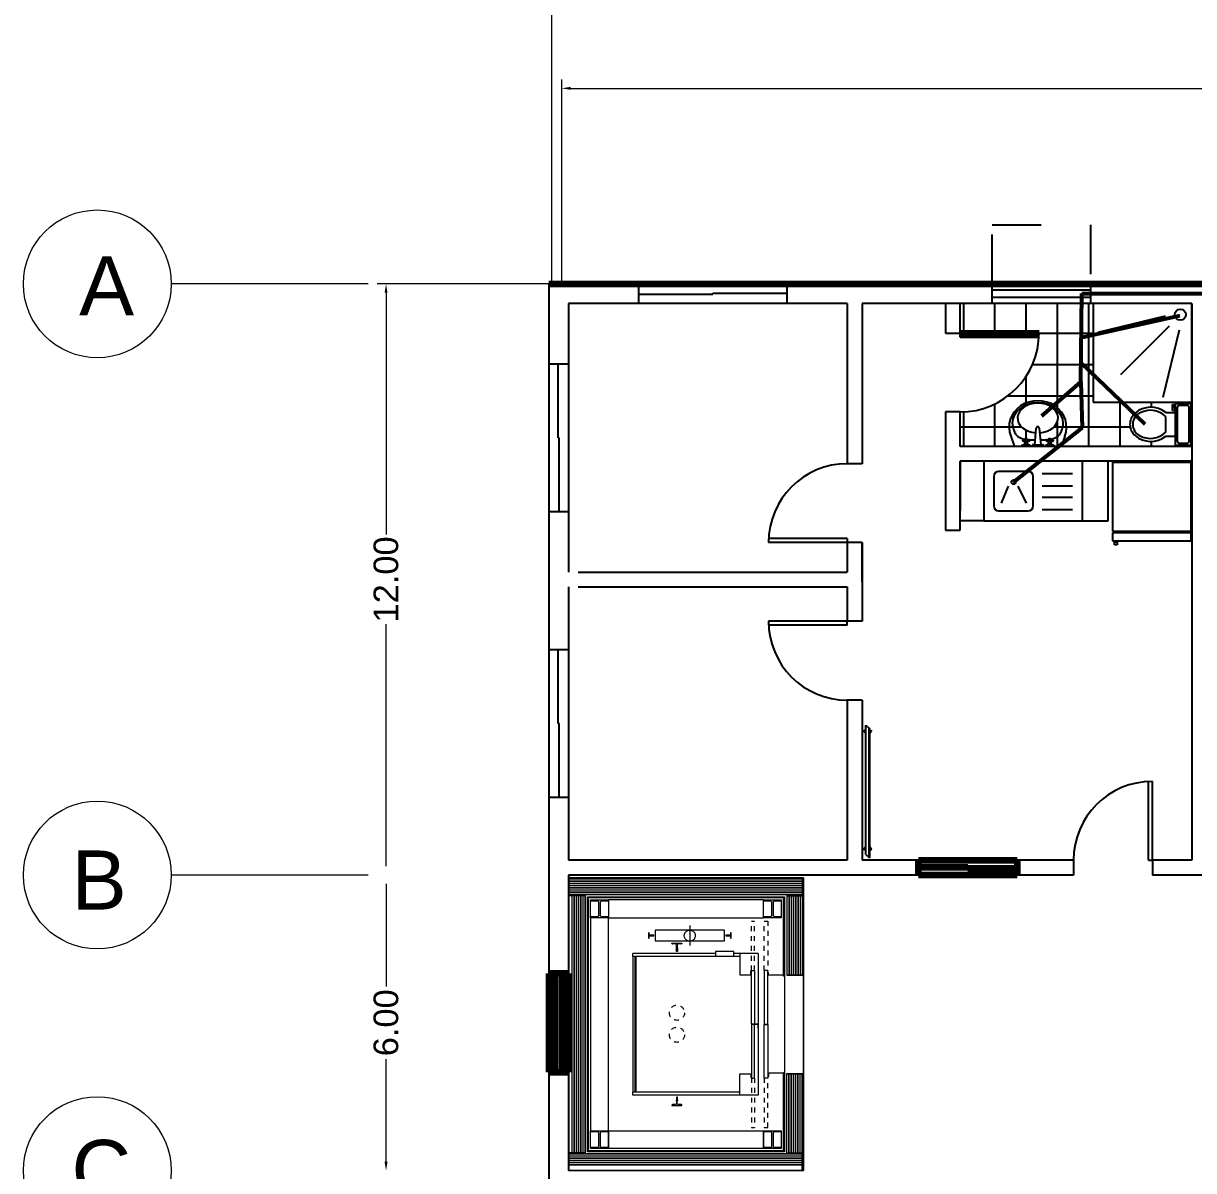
# Model space of a CAD drawing. Header units: millimetres. Extents: x 2391 to 3323, y 1596 to 2537.
# Drawn here: x 2835.41 to 2859.15, y 2106.37 to 2129.66 of the extents above; entities that cross this region are included whole.
import ezdxf

# ---------------------------------------------------------------- set-up
doc = ezdxf.new("R2010")
doc.units = ezdxf.units.MM
for name, pattern in [('CENTER5', [10, 5, -2, 1, -2]), ('HIDDEN', [0.375, 0.25, -0.125]), ('HIDDEN2', [4.7625, 3.175, -1.5875]), ('JIS_02_1.0', [2, 1, -1])]:
    doc.linetypes.add(name, pattern=pattern)
for name, color, linetype in [('ASCENSORE - ELEVATOR', 160, 'Continuous'), ('BATH', 171, 'Continuous'), ('dimensions', 203, 'Continuous'), ('doors', 31, 'Continuous'), ('doors and windows schedule', 11, 'Continuous'), ('exterior wall', 140, 'Continuous'), ('furnitures', 40, 'Continuous'), ('interior wall', 191, 'Continuous'), ('Lightning text', 211, 'Continuous'), ('Plumbing symbols', 30, 'Continuous'), ('windows', 241, 'Continuous')]:
    doc.layers.add(name, color=color, linetype=linetype)
doc.styles.get("Standard").update_dxf_attribs({"font": 'arial.ttf'})

msp = doc.modelspace()

# ---------------------------------------------------------------- hatches: boundary and pattern name
at = {"layer": 'ASCENSORE - ELEVATOR', "lineweight": 13, "true_color": 0x6d59d4}
for points in [[(2847.108, 2111.548), (2847.131, 2111.53), (2847.276, 2111.53), (2847.276, 2111.506), (2846.916, 2111.506), (2846.916, 2111.53), (2847.061, 2111.53), (2847.084, 2111.548), (2847.084, 2111.823), (2847.061, 2111.842), (2846.916, 2111.842), (2846.916, 2111.866), (2847.276, 2111.866), (2847.276, 2111.842), (2847.131, 2111.842), (2847.108, 2111.823)], [(2850.618, 2111.548), (2850.641, 2111.53), (2850.786, 2111.53), (2850.786, 2111.506), (2850.426, 2111.506), (2850.426, 2111.53), (2850.571, 2111.53), (2850.594, 2111.548), (2850.594, 2111.823), (2850.571, 2111.842), (2850.426, 2111.842), (2850.426, 2111.866), (2850.786, 2111.866), (2850.786, 2111.842), (2850.641, 2111.842), (2850.618, 2111.823)], [(2847.108, 2106.865), (2847.131, 2106.847), (2847.276, 2106.847), (2847.276, 2106.823), (2846.916, 2106.823), (2846.916, 2106.847), (2847.061, 2106.847), (2847.084, 2106.865), (2847.084, 2107.14), (2847.061, 2107.159), (2846.916, 2107.159), (2846.916, 2107.183), (2847.276, 2107.183), (2847.276, 2107.159), (2847.131, 2107.159), (2847.108, 2107.14)], [(2850.618, 2106.865), (2850.641, 2106.847), (2850.786, 2106.847), (2850.786, 2106.823), (2850.426, 2106.823), (2850.426, 2106.847), (2850.571, 2106.847), (2850.594, 2106.865), (2850.594, 2107.14), (2850.571, 2107.159), (2850.426, 2107.159), (2850.426, 2107.183), (2850.786, 2107.183), (2850.786, 2107.159), (2850.641, 2107.159), (2850.618, 2107.14)]]:
    msp.add_hatch(color=173, dxfattribs=at).paths.add_polyline_path(points)

# ---------------------------------------------------------------- linework, layer by layer
at = {"color": 0, "linetype": 'ByBlock'}
for p, q in [((2859.116, 2123.973), (2857.116, 2123.973)), ((2857.116, 2123.973), (2857.116, 2121.973)), ((2859.116, 2121.973), (2859.116, 2123.973)), ((2858.574, 2123.714), (2857.211, 2123.386)), ((2857.677, 2122.533), (2858.667, 2123.523)), ((2858.858, 2123.43), (2858.53, 2122.067)), ((2857.116, 2121.973), (2859.116, 2121.973)), ((2858.722, 2121.921), (2858.762, 2121.921)), ((2858.722, 2121.801), (2858.722, 2121.921)), ((2858.762, 2121.921), (2858.762, 2121.841)), ((2858.762, 2121.841), (2858.782, 2121.841)), ((2858.782, 2121.941), (2858.782, 2121.101)), ((2859.102, 2121.941), (2858.782, 2121.941)), ((2858.822, 2121.861), (2858.822, 2121.181)), ((2859.022, 2121.901), (2858.862, 2121.901)), ((2859.062, 2121.181), (2859.062, 2121.861)), ((2859.102, 2121.101), (2859.102, 2121.941)), ((2858.588, 2121.761), (2858.782, 2121.761)), ((2858.588, 2121.361), (2858.588, 2121.681)), ((2858.782, 2121.801), (2858.722, 2121.801)), ((2855.474, 2121.539), (2855.475, 2121.526)), ((2855.475, 2121.526), (2855.479, 2121.499)), ((2855.479, 2121.499), (2855.483, 2121.473)), ((2855.483, 2121.473), (2855.489, 2121.448)), ((2855.489, 2121.448), (2855.495, 2121.424)), ((2855.495, 2121.424), (2855.503, 2121.401)), ((2855.503, 2121.401), (2855.511, 2121.38)), ((2855.511, 2121.38), (2855.521, 2121.36)), ((2855.511, 2121.38), (2855.511, 2121.38)), ((2855.521, 2121.36), (2855.531, 2121.342)), ((2855.931, 2121.106), (2855.961, 2121.444)), ((2855.962, 2121.453), (2855.961, 2121.444)), ((2855.967, 2121.462), (2855.962, 2121.453)), ((2855.973, 2121.468), (2855.967, 2121.462)), ((2855.982, 2121.473), (2855.973, 2121.468)), ((2855.991, 2121.474), (2855.982, 2121.473)), ((2856, 2121.473), (2855.991, 2121.474)), ((2856.009, 2121.468), (2856, 2121.473)), ((2856.015, 2121.462), (2856.009, 2121.468)), ((2856.02, 2121.453), (2856.015, 2121.462)), ((2856.021, 2121.444), (2856.02, 2121.453)), ((2856.021, 2121.444), (2856.051, 2121.106)), ((2856.451, 2121.342), (2856.462, 2121.36)), ((2856.462, 2121.36), (2856.471, 2121.38)), ((2856.471, 2121.38), (2856.479, 2121.401)), ((2856.471, 2121.38), (2856.471, 2121.38)), ((2856.479, 2121.401), (2856.487, 2121.424)), ((2856.487, 2121.424), (2856.493, 2121.448)), ((2856.493, 2121.448), (2856.499, 2121.473)), ((2856.499, 2121.473), (2856.504, 2121.499)), ((2856.504, 2121.499), (2856.507, 2121.526)), ((2856.507, 2121.526), (2856.508, 2121.539)), ((2855.443, 2121.28), (2855.509, 2121.084)), ((2855.531, 2121.342), (2855.542, 2121.325)), ((2855.542, 2121.325), (2855.553, 2121.31)), ((2855.553, 2121.31), (2855.566, 2121.296)), ((2855.566, 2121.296), (2855.579, 2121.284)), ((2855.579, 2121.284), (2855.593, 2121.272)), ((2855.593, 2121.272), (2855.608, 2121.262)), ((2855.608, 2121.262), (2855.624, 2121.253)), ((2855.608, 2121.262), (2855.608, 2121.262)), ((2855.624, 2121.253), (2855.64, 2121.245)), ((2855.64, 2121.245), (2855.656, 2121.238)), ((2855.656, 2121.238), (2855.672, 2121.231)), ((2855.672, 2121.231), (2855.689, 2121.226)), ((2855.68, 2121.199), (2855.678, 2121.191)), ((2855.678, 2121.191), (2855.68, 2121.184)), ((2855.686, 2121.204), (2855.68, 2121.199)), ((2855.68, 2121.184), (2855.686, 2121.178)), ((2855.693, 2121.206), (2855.686, 2121.204)), ((2855.686, 2121.178), (2855.693, 2121.176)), ((2855.689, 2121.226), (2855.706, 2121.222)), ((2855.701, 2121.204), (2855.693, 2121.206)), ((2855.693, 2121.176), (2855.701, 2121.178)), ((2855.706, 2121.199), (2855.701, 2121.204)), ((2855.701, 2121.178), (2855.706, 2121.184)), ((2855.706, 2121.222), (2855.722, 2121.218)), ((2855.706, 2121.199), (2855.724, 2121.199)), ((2855.708, 2121.191), (2855.706, 2121.199)), ((2855.706, 2121.184), (2855.708, 2121.191)), ((2855.724, 2121.184), (2855.706, 2121.184)), ((2855.719, 2121.118), (2855.726, 2121.129)), ((2855.722, 2121.218), (2855.729, 2121.217)), ((2855.725, 2121.207), (2855.723, 2121.191)), ((2855.723, 2121.191), (2855.725, 2121.176)), ((2855.723, 2121.124), (2855.783, 2121.124)), ((2855.731, 2121.221), (2855.725, 2121.207)), ((2855.725, 2121.176), (2855.731, 2121.161)), ((2855.726, 2121.129), (2855.73, 2121.141)), ((2855.73, 2121.141), (2855.731, 2121.154)), ((2855.742, 2121.227), (2855.731, 2121.221)), ((2855.776, 2121.161), (2855.731, 2121.161)), ((2855.731, 2121.161), (2855.731, 2121.154)), ((2855.731, 2121.154), (2855.776, 2121.154)), ((2855.74, 2121.199), (2855.738, 2121.191)), ((2855.738, 2121.191), (2855.74, 2121.184)), ((2855.746, 2121.204), (2855.74, 2121.199)), ((2855.74, 2121.184), (2855.746, 2121.178)), ((2855.753, 2121.229), (2855.742, 2121.227)), ((2855.753, 2121.206), (2855.746, 2121.204)), ((2855.746, 2121.178), (2855.753, 2121.176)), ((2855.765, 2121.227), (2855.753, 2121.229)), ((2855.761, 2121.204), (2855.753, 2121.206)), ((2855.753, 2121.176), (2855.761, 2121.178)), ((2855.766, 2121.199), (2855.761, 2121.204)), ((2855.761, 2121.178), (2855.766, 2121.184)), ((2855.776, 2121.221), (2855.765, 2121.227)), ((2855.768, 2121.191), (2855.766, 2121.199)), ((2855.766, 2121.184), (2855.768, 2121.191)), ((2855.782, 2121.207), (2855.776, 2121.221)), ((2855.776, 2121.161), (2855.782, 2121.176)), ((2855.776, 2121.154), (2855.776, 2121.161)), ((2855.776, 2121.154), (2855.777, 2121.14)), ((2855.777, 2121.14), (2855.782, 2121.127)), ((2855.78, 2121.21), (2855.799, 2121.209)), ((2855.783, 2121.191), (2855.782, 2121.207)), ((2855.782, 2121.176), (2855.783, 2121.191)), ((2855.782, 2121.127), (2855.79, 2121.116)), ((2855.783, 2121.199), (2855.8, 2121.199)), ((2855.783, 2121.184), (2855.8, 2121.184)), ((2855.8, 2121.199), (2855.798, 2121.191)), ((2855.798, 2121.191), (2855.8, 2121.184)), ((2855.799, 2121.209), (2855.814, 2121.209)), ((2855.806, 2121.204), (2855.8, 2121.199)), ((2855.8, 2121.184), (2855.806, 2121.178)), ((2855.813, 2121.206), (2855.806, 2121.204)), ((2855.806, 2121.178), (2855.813, 2121.176)), ((2855.821, 2121.204), (2855.813, 2121.206)), ((2855.813, 2121.176), (2855.821, 2121.178)), ((2855.814, 2121.209), (2855.829, 2121.209)), ((2855.826, 2121.199), (2855.821, 2121.204)), ((2855.821, 2121.178), (2855.826, 2121.184)), ((2855.828, 2121.191), (2855.826, 2121.199)), ((2855.826, 2121.184), (2855.828, 2121.191)), ((2855.829, 2121.209), (2855.844, 2121.208)), ((2855.844, 2121.208), (2855.859, 2121.208)), ((2855.859, 2121.208), (2855.875, 2121.208)), ((2855.859, 2121.208), (2855.859, 2121.208)), ((2855.875, 2121.208), (2855.891, 2121.208)), ((2855.891, 2121.208), (2855.907, 2121.208)), ((2855.907, 2121.208), (2855.923, 2121.208)), ((2855.923, 2121.208), (2855.94, 2121.208)), ((2856.042, 2121.208), (2856.061, 2121.208)), ((2856.061, 2121.208), (2856.075, 2121.208)), ((2856.075, 2121.208), (2856.09, 2121.208)), ((2856.09, 2121.208), (2856.106, 2121.208)), ((2856.106, 2121.208), (2856.121, 2121.208)), ((2856.106, 2121.208), (2856.106, 2121.208)), ((2856.121, 2121.208), (2856.137, 2121.208)), ((2856.137, 2121.208), (2856.154, 2121.208)), ((2856.154, 2121.208), (2856.171, 2121.209)), ((2856.161, 2121.199), (2856.159, 2121.191)), ((2856.159, 2121.191), (2856.161, 2121.184)), ((2856.166, 2121.204), (2856.161, 2121.199)), ((2856.161, 2121.184), (2856.166, 2121.178)), ((2856.174, 2121.206), (2856.166, 2121.204)), ((2856.166, 2121.178), (2856.174, 2121.176)), ((2856.171, 2121.209), (2856.187, 2121.21)), ((2856.181, 2121.204), (2856.174, 2121.206)), ((2856.174, 2121.176), (2856.181, 2121.178)), ((2856.187, 2121.199), (2856.181, 2121.204)), ((2856.181, 2121.178), (2856.187, 2121.184)), ((2856.187, 2121.21), (2856.205, 2121.211)), ((2856.189, 2121.191), (2856.187, 2121.199)), ((2856.187, 2121.199), (2856.204, 2121.199)), ((2856.187, 2121.184), (2856.189, 2121.191)), ((2856.204, 2121.184), (2856.187, 2121.184)), ((2856.199, 2121.118), (2856.206, 2121.129)), ((2856.205, 2121.207), (2856.204, 2121.191)), ((2856.204, 2121.191), (2856.205, 2121.176)), ((2856.204, 2121.124), (2856.264, 2121.124)), ((2856.211, 2121.221), (2856.205, 2121.207)), ((2856.205, 2121.211), (2856.207, 2121.211)), ((2856.205, 2121.176), (2856.211, 2121.161)), ((2856.206, 2121.129), (2856.21, 2121.141)), ((2856.21, 2121.141), (2856.211, 2121.154)), ((2856.222, 2121.227), (2856.211, 2121.221)), ((2856.256, 2121.161), (2856.211, 2121.161)), ((2856.211, 2121.161), (2856.211, 2121.154)), ((2856.211, 2121.154), (2856.256, 2121.154)), ((2856.221, 2121.199), (2856.219, 2121.191)), ((2856.219, 2121.191), (2856.221, 2121.184)), ((2856.226, 2121.204), (2856.221, 2121.199)), ((2856.221, 2121.184), (2856.226, 2121.178)), ((2856.234, 2121.229), (2856.222, 2121.227)), ((2856.234, 2121.206), (2856.226, 2121.204)), ((2856.226, 2121.178), (2856.234, 2121.176)), ((2856.245, 2121.227), (2856.234, 2121.229)), ((2856.241, 2121.204), (2856.234, 2121.206)), ((2856.234, 2121.176), (2856.241, 2121.178)), ((2856.247, 2121.199), (2856.241, 2121.204)), ((2856.241, 2121.178), (2856.247, 2121.184)), ((2856.256, 2121.221), (2856.245, 2121.227)), ((2856.249, 2121.191), (2856.247, 2121.199)), ((2856.247, 2121.184), (2856.249, 2121.191)), ((2856.262, 2121.207), (2856.256, 2121.221)), ((2856.256, 2121.161), (2856.262, 2121.176)), ((2856.256, 2121.154), (2856.256, 2121.161)), ((2856.256, 2121.154), (2856.257, 2121.14)), ((2856.257, 2121.218), (2856.274, 2121.222)), ((2856.257, 2121.14), (2856.262, 2121.127)), ((2856.264, 2121.191), (2856.262, 2121.207)), ((2856.262, 2121.176), (2856.264, 2121.191)), ((2856.262, 2121.127), (2856.27, 2121.116)), ((2856.263, 2121.199), (2856.281, 2121.199)), ((2856.263, 2121.184), (2856.281, 2121.184)), ((2856.274, 2121.222), (2856.292, 2121.226)), ((2856.281, 2121.199), (2856.279, 2121.191)), ((2856.279, 2121.191), (2856.281, 2121.184)), ((2856.286, 2121.204), (2856.281, 2121.199)), ((2856.281, 2121.184), (2856.286, 2121.178)), ((2856.294, 2121.206), (2856.286, 2121.204)), ((2856.286, 2121.178), (2856.294, 2121.176)), ((2856.292, 2121.226), (2856.309, 2121.231)), ((2856.301, 2121.204), (2856.294, 2121.206)), ((2856.294, 2121.176), (2856.301, 2121.178)), ((2856.307, 2121.199), (2856.301, 2121.204)), ((2856.301, 2121.178), (2856.307, 2121.184)), ((2856.309, 2121.191), (2856.307, 2121.199)), ((2856.307, 2121.184), (2856.309, 2121.191)), ((2856.309, 2121.231), (2856.326, 2121.238)), ((2856.326, 2121.238), (2856.342, 2121.245)), ((2856.342, 2121.245), (2856.358, 2121.253)), ((2856.358, 2121.253), (2856.374, 2121.262)), ((2856.374, 2121.262), (2856.389, 2121.272)), ((2856.374, 2121.262), (2856.374, 2121.262)), ((2856.389, 2121.272), (2856.403, 2121.284)), ((2856.403, 2121.284), (2856.416, 2121.296)), ((2856.416, 2121.296), (2856.429, 2121.31)), ((2856.429, 2121.31), (2856.44, 2121.325)), ((2856.44, 2121.325), (2856.451, 2121.342)), ((2856.539, 2121.28), (2856.473, 2121.084)), ((2858.588, 2121.281), (2858.782, 2121.281)), ((2858.862, 2121.141), (2859.022, 2121.141)), ((2855.671, 2121.095), (2855.661, 2121.084)), ((2855.682, 2121.1), (2855.671, 2121.095)), ((2855.693, 2121.101), (2855.682, 2121.1)), ((2855.686, 2121.101), (2855.698, 2121.104)), ((2855.813, 2121.101), (2855.693, 2121.101)), ((2855.698, 2121.104), (2855.71, 2121.11)), ((2855.71, 2121.11), (2855.719, 2121.118)), ((2855.79, 2121.116), (2855.801, 2121.107)), ((2855.801, 2121.107), (2855.813, 2121.101)), ((2855.829, 2121.096), (2855.813, 2121.101)), ((2855.847, 2121.084), (2855.829, 2121.096)), ((2855.881, 2121.099), (2855.878, 2121.091)), ((2855.878, 2121.091), (2855.879, 2121.084)), ((2855.886, 2121.104), (2855.881, 2121.099)), ((2855.893, 2121.107), (2855.886, 2121.104)), ((2855.901, 2121.106), (2855.893, 2121.107)), ((2855.931, 2121.106), (2855.901, 2121.106)), ((2855.931, 2121.106), (2856.051, 2121.106)), ((2856.051, 2121.106), (2856.089, 2121.106)), ((2856.096, 2121.106), (2856.089, 2121.106)), ((2856.103, 2121.103), (2856.096, 2121.106)), ((2856.108, 2121.098), (2856.103, 2121.103)), ((2856.111, 2121.091), (2856.108, 2121.098)), ((2856.111, 2121.084), (2856.111, 2121.091)), ((2856.151, 2121.095), (2856.141, 2121.084)), ((2856.162, 2121.1), (2856.151, 2121.095)), ((2856.174, 2121.101), (2856.162, 2121.1)), ((2856.166, 2121.101), (2856.179, 2121.104)), ((2856.294, 2121.101), (2856.174, 2121.101)), ((2856.179, 2121.104), (2856.19, 2121.11)), ((2856.19, 2121.11), (2856.199, 2121.118)), ((2856.27, 2121.116), (2856.281, 2121.107)), ((2856.281, 2121.107), (2856.294, 2121.101)), ((2856.309, 2121.096), (2856.294, 2121.101)), ((2856.327, 2121.084), (2856.309, 2121.096)), ((2858.782, 2121.101), (2859.102, 2121.101)), ((2854.897, 2120.765), (2854.897, 2119.565)), ((2856.897, 2119.565), (2856.897, 2120.765)), ((2857.505, 2120.756), (2857.505, 2119.356)), ((2857.505, 2120.756), (2859.105, 2120.756)), ((2859.105, 2119.356), (2859.105, 2120.756)), ((2855.097, 2120.465), (2855.097, 2119.865)), ((2855.797, 2120.565), (2855.197, 2120.565)), ((2855.897, 2119.865), (2855.897, 2120.465)), ((2856.082, 2120.521), (2856.698, 2120.521)), ((2855.392, 2120.268), (2855.25, 2119.923)), ((2855.589, 2120.268), (2855.757, 2119.923)), ((2856.082, 2120.276), (2856.698, 2120.276)), ((2856.082, 2120.04), (2856.698, 2120.04)), ((2855.197, 2119.765), (2855.797, 2119.765)), ((2856.082, 2119.795), (2856.698, 2119.795)), ((2854.897, 2119.565), (2856.897, 2119.565)), ((2857.505, 2119.356), (2859.105, 2119.356)), ((2859.105, 2119.316), (2857.505, 2119.316)), ((2857.505, 2119.316), (2857.505, 2119.156)), ((2859.105, 2119.156), (2859.105, 2119.316)), ((2857.505, 2119.156), (2859.105, 2119.156)), ((2857.545, 2119.076), (2857.545, 2119.136)), ((2857.545, 2119.136), (2857.605, 2119.136)), ((2857.605, 2119.076), (2857.545, 2119.076)), ((2857.605, 2119.136), (2857.605, 2119.076))]:
    msp.add_line(p, q, dxfattribs=at)
for centre, radius in [((2858.885, 2123.748), 0.113), ((2855.5, 2120.349), 0.0446)]:
    msp.add_circle(centre, radius, dxfattribs=at)
for centre, radius, start, end in [((2858.285, 2121.381), 0.487, 51.4691, 131.0789), ((2858.857, 2121.866), 0.0354, 81.8699, 188.1301), ((2859.027, 2121.866), 0.0354, 351.8699, 98.1301), ((2858.162, 2121.521), 0.3, 131.0789, 228.9209), ((2858.18, 2121.521), 0.26, 119.5765, 240.4233), ((2858.276, 2121.353), 0.453, 46.3677, 119.5765), ((2858.276, 2121.689), 0.453, 240.4233, 313.6321), ((2858.285, 2121.662), 0.487, 228.9209, 308.5307), ((2858.857, 2121.176), 0.0354, 171.8699, 278.1301), ((2859.027, 2121.176), 0.0354, 261.8699, 8.1301), ((2855.197, 2120.465), 0.1, 90, 180), ((2855.797, 2120.465), 0.1, 360, 90), ((2855.197, 2119.865), 0.1, 180, 270), ((2855.797, 2119.865), 0.1, 270, 0)]:
    msp.add_arc(centre, radius, start, end, dxfattribs=at)
for centre, major_axis, ratio, start_param, end_param in [((2855.991, 2121.466), (-0.584, 0), 0.916316, 2.786438, 6.63834), ((2855.991, 2121.539), (-0.517, 0), 0.815274, 3.141593, 6.283185), ((2855.991, 2121.65), (-0.412, 0), 0.730435, 1.664123, 7.760732)]:
    msp.add_ellipse(centre, major_axis=major_axis, ratio=ratio, start_param=start_param, end_param=end_param, dxfattribs=at)
at = {"layer": 'ASCENSORE - ELEVATOR', "lineweight": 13}
for p, q in [((2851.236, 2112.313), (2846.466, 2112.313)), ((2846.466, 2112.313), (2846.466, 2106.373)), ((2846.466, 2106.373), (2846.466, 2112.313)), ((2846.466, 2112.313), (2851.236, 2112.313)), ((2851.212, 2112.292), (2846.487, 2112.292)), ((2851.212, 2112.288), (2846.491, 2112.288)), ((2851.212, 2112.247), (2846.491, 2112.247)), ((2851.212, 2112.243), (2846.491, 2112.243)), ((2851.212, 2112.202), (2846.491, 2112.202)), ((2851.212, 2112.198), (2846.491, 2112.198)), ((2851.212, 2112.157), (2846.491, 2112.157)), ((2851.212, 2112.153), (2846.491, 2112.153)), ((2851.212, 2112.112), (2846.491, 2112.112)), ((2851.212, 2112.108), (2846.491, 2112.108)), ((2851.212, 2112.292), (2851.212, 2111.973)), ((2851.216, 2112.292), (2851.216, 2111.973)), ((2851.236, 2106.373), (2851.236, 2112.313)), ((2851.236, 2112.313), (2851.236, 2106.373)), ((2851.216, 2111.973), (2846.487, 2111.973)), ((2846.806, 2111.956), (2846.487, 2111.956)), ((2846.806, 2111.953), (2846.487, 2111.953)), ((2851.212, 2112.067), (2846.491, 2112.067)), ((2851.212, 2112.063), (2846.491, 2112.063)), ((2851.212, 2112.022), (2846.491, 2112.022)), ((2851.212, 2112.018), (2846.491, 2112.018)), ((2851.212, 2111.977), (2846.491, 2111.977)), ((2851.212, 2111.977), (2846.491, 2111.977)), ((2851.212, 2111.973), (2846.491, 2111.973)), ((2846.536, 2111.953), (2846.536, 2106.736)), ((2846.577, 2111.953), (2846.577, 2106.736)), ((2846.581, 2111.953), (2846.581, 2106.736)), ((2846.622, 2111.953), (2846.622, 2106.736)), ((2846.626, 2111.953), (2846.626, 2106.736)), ((2846.667, 2111.953), (2846.667, 2106.736)), ((2846.671, 2111.953), (2846.671, 2106.736)), ((2846.712, 2111.953), (2846.712, 2106.736)), ((2846.716, 2111.953), (2846.716, 2106.736)), ((2846.757, 2111.953), (2846.757, 2106.736)), ((2846.761, 2111.953), (2846.761, 2106.736)), ((2846.802, 2111.953), (2846.802, 2106.736)), ((2846.802, 2111.953), (2846.802, 2106.736)), ((2846.806, 2111.956), (2846.806, 2106.733)), ((2846.806, 2111.953), (2846.806, 2106.736)), ((2846.851, 2111.928), (2850.852, 2111.928)), ((2846.851, 2106.757), (2846.851, 2111.928)), ((2846.853, 2111.908), (2846.853, 2111.926)), ((2846.853, 2111.926), (2850.849, 2111.926)), ((2850.849, 2111.908), (2846.853, 2111.908)), ((2846.871, 2111.886), (2846.853, 2111.886)), ((2846.853, 2111.886), (2846.853, 2106.799)), ((2846.871, 2106.799), (2846.871, 2111.886)), ((2846.916, 2111.506), (2846.916, 2111.866)), ((2846.916, 2111.866), (2847.276, 2111.866)), ((2847.276, 2111.866), (2847.276, 2111.506)), ((2850.426, 2111.866), (2847.276, 2111.866)), ((2847.276, 2111.866), (2847.276, 2111.506)), ((2850.426, 2111.506), (2850.426, 2111.866)), ((2850.426, 2111.866), (2850.786, 2111.866)), ((2850.426, 2111.506), (2850.426, 2111.866)), ((2850.786, 2111.866), (2850.786, 2111.506)), ((2850.831, 2111.887), (2850.849, 2111.887)), ((2850.831, 2110.32), (2850.831, 2111.887)), ((2850.849, 2111.926), (2850.849, 2111.908)), ((2850.849, 2111.887), (2850.849, 2110.32)), ((2850.852, 2111.928), (2850.852, 2106.757)), ((2850.897, 2111.956), (2850.897, 2110.341)), ((2850.897, 2111.956), (2851.216, 2111.956)), ((2850.897, 2111.953), (2850.897, 2110.345)), ((2850.897, 2111.953), (2851.216, 2111.953)), ((2850.901, 2111.953), (2850.901, 2110.345)), ((2850.901, 2111.953), (2850.901, 2110.345)), ((2850.942, 2111.953), (2850.942, 2110.345)), ((2850.946, 2111.953), (2850.946, 2110.345)), ((2850.987, 2111.953), (2850.987, 2110.345)), ((2850.991, 2111.953), (2850.991, 2110.345)), ((2851.032, 2111.953), (2851.032, 2110.345)), ((2851.036, 2111.953), (2851.036, 2110.345)), ((2851.077, 2111.953), (2851.077, 2110.345)), ((2851.081, 2111.953), (2851.081, 2110.345)), ((2851.122, 2111.953), (2851.122, 2110.345)), ((2851.126, 2111.953), (2851.126, 2110.345)), ((2851.167, 2111.953), (2851.167, 2110.345)), ((2851.171, 2111.953), (2851.171, 2110.345)), ((2851.212, 2111.953), (2851.212, 2110.345)), ((2851.216, 2111.956), (2851.216, 2110.341)), ((2847.276, 2111.506), (2846.916, 2111.506)), ((2847.276, 2111.506), (2846.916, 2111.506)), ((2846.916, 2111.506), (2846.916, 2107.183)), ((2847.276, 2107.183), (2847.276, 2111.506)), ((2847.276, 2111.506), (2850.426, 2111.506)), ((2850.786, 2111.506), (2850.426, 2111.506)), ((2848.103, 2111.197), (2848.09, 2111.197)), ((2848.09, 2111.197), (2848.09, 2111.088)), ((2848.103, 2111.149), (2848.103, 2111.197)), ((2848.199, 2111.149), (2848.103, 2111.149)), ((2848.199, 2111.137), (2848.199, 2111.149)), ((2849.756, 2111.149), (2849.659, 2111.149)), ((2849.659, 2111.149), (2849.659, 2111.137)), ((2849.768, 2111.197), (2849.756, 2111.197)), ((2849.756, 2111.197), (2849.756, 2111.149)), ((2849.768, 2111.088), (2849.768, 2111.197)), ((2848.09, 2111.088), (2848.103, 2111.088)), ((2848.103, 2111.088), (2848.103, 2111.137)), ((2848.103, 2111.137), (2848.199, 2111.137)), ((2848.565, 2110.984), (2848.565, 2110.989)), ((2848.565, 2110.989), (2848.77, 2110.989)), ((2848.642, 2110.972), (2848.575, 2110.974)), ((2848.659, 2110.894), (2848.659, 2110.955)), ((2848.676, 2110.955), (2848.676, 2110.894)), ((2848.76, 2110.974), (2848.693, 2110.972)), ((2848.77, 2110.989), (2848.77, 2110.984)), ((2849.659, 2111.137), (2849.756, 2111.137)), ((2849.756, 2111.137), (2849.756, 2111.088)), ((2849.756, 2111.088), (2849.768, 2111.088)), ((2849.449, 2110.783), (2847.774, 2110.783)), ((2847.774, 2110.721), (2847.774, 2110.783)), ((2849.946, 2110.721), (2847.774, 2110.721)), ((2847.774, 2110.721), (2847.774, 2107.965)), ((2847.818, 2107.965), (2847.818, 2110.721)), ((2847.821, 2107.965), (2847.821, 2110.721)), ((2847.821, 2110.721), (2847.835, 2110.721)), ((2847.835, 2110.721), (2847.835, 2107.965)), ((2848.656, 2110.82), (2848.656, 2110.883)), ((2848.679, 2110.82), (2848.656, 2110.82)), ((2848.679, 2110.883), (2848.679, 2110.82)), ((2849.822, 2110.82), (2849.449, 2110.82)), ((2849.449, 2110.82), (2849.449, 2110.721)), ((2849.822, 2110.721), (2849.822, 2110.82)), ((2849.946, 2110.783), (2849.822, 2110.783)), ((2850.319, 2110.783), (2849.946, 2110.783)), ((2849.946, 2110.783), (2849.946, 2110.348)), ((2850.319, 2110.783), (2850.319, 2107.903)), ((2849.946, 2110.348), (2850.17, 2110.348)), ((2850.17, 2110.348), (2850.17, 2110.427)), ((2850.182, 2109.348), (2850.182, 2110.434)), ((2850.182, 2110.434), (2850.244, 2110.434)), ((2850.244, 2110.434), (2850.244, 2109.348)), ((2850.436, 2110.434), (2850.436, 2109.348)), ((2850.51, 2110.434), (2850.436, 2110.434)), ((2850.51, 2109.348), (2850.51, 2110.434)), ((2850.525, 2110.337), (2850.525, 2110.399)), ((2850.829, 2110.337), (2850.525, 2110.337)), ((2850.829, 2110.399), (2850.829, 2110.337)), ((2850.849, 2110.32), (2850.831, 2110.32)), ((2850.897, 2110.345), (2851.216, 2110.345)), ((2850.897, 2110.341), (2851.216, 2110.341)), ((2850.317, 2109.348), (2850.182, 2109.348)), ((2850.182, 2109.338), (2850.182, 2108.252)), ((2850.317, 2109.338), (2850.182, 2109.338)), ((2850.244, 2108.252), (2850.244, 2109.338)), ((2850.317, 2109.42), (2850.317, 2109.348)), ((2850.317, 2109.266), (2850.317, 2109.338)), ((2850.436, 2109.348), (2850.51, 2109.348)), ((2850.436, 2108.252), (2850.436, 2109.338)), ((2850.436, 2109.338), (2850.51, 2109.338)), ((2850.51, 2109.338), (2850.51, 2108.252)), ((2849.946, 2107.903), (2849.946, 2108.338)), ((2849.946, 2108.338), (2850.17, 2108.338)), ((2850.17, 2108.338), (2850.17, 2108.258)), ((2850.828, 2108.349), (2850.525, 2108.349)), ((2850.525, 2108.349), (2850.525, 2108.286)), ((2850.828, 2108.286), (2850.828, 2108.349)), ((2850.831, 2108.365), (2850.849, 2108.365)), ((2850.831, 2106.795), (2850.831, 2108.365)), ((2850.849, 2108.365), (2850.849, 2106.795)), ((2850.897, 2106.733), (2850.897, 2108.344)), ((2850.897, 2108.344), (2851.216, 2108.344)), ((2850.897, 2106.736), (2850.897, 2108.34)), ((2850.897, 2108.34), (2851.216, 2108.34)), ((2850.901, 2106.736), (2850.901, 2108.34)), ((2850.901, 2106.736), (2850.901, 2108.34)), ((2850.942, 2106.736), (2850.942, 2108.34)), ((2850.946, 2106.736), (2850.946, 2108.34)), ((2850.987, 2106.736), (2850.987, 2108.34)), ((2850.991, 2106.736), (2850.991, 2108.34)), ((2851.032, 2106.736), (2851.032, 2108.34)), ((2851.036, 2106.736), (2851.036, 2108.34)), ((2851.077, 2106.736), (2851.077, 2108.34)), ((2851.081, 2106.736), (2851.081, 2108.34)), ((2851.122, 2106.736), (2851.122, 2108.34)), ((2851.126, 2106.736), (2851.126, 2108.34)), ((2851.167, 2106.736), (2851.167, 2108.34)), ((2851.171, 2106.736), (2851.171, 2108.34)), ((2851.212, 2106.736), (2851.212, 2108.34)), ((2851.216, 2106.733), (2851.216, 2108.344)), ((2850.182, 2108.252), (2850.244, 2108.252)), ((2850.51, 2108.252), (2850.436, 2108.252)), ((2849.946, 2107.965), (2847.774, 2107.965)), ((2847.774, 2107.903), (2847.774, 2107.965)), ((2849.946, 2107.903), (2847.774, 2107.903)), ((2847.835, 2107.965), (2847.821, 2107.965)), ((2848.656, 2107.865), (2848.656, 2107.802)), ((2848.679, 2107.865), (2848.656, 2107.865)), ((2848.679, 2107.802), (2848.679, 2107.865)), ((2850.319, 2107.903), (2849.946, 2107.903)), ((2848.565, 2107.702), (2848.565, 2107.696)), ((2848.565, 2107.696), (2848.77, 2107.696)), ((2848.642, 2107.713), (2848.575, 2107.712)), ((2848.659, 2107.792), (2848.659, 2107.731)), ((2848.676, 2107.731), (2848.676, 2107.792)), ((2848.76, 2107.712), (2848.693, 2107.713)), ((2848.77, 2107.696), (2848.77, 2107.702)), ((2846.916, 2106.823), (2846.916, 2107.183)), ((2846.916, 2107.183), (2847.276, 2107.183)), ((2846.916, 2107.183), (2847.276, 2107.183)), ((2847.276, 2107.183), (2847.276, 2106.823)), ((2847.276, 2107.183), (2850.426, 2107.183)), ((2847.276, 2106.823), (2847.276, 2107.183)), ((2850.426, 2106.823), (2850.426, 2107.183)), ((2850.426, 2107.183), (2850.786, 2107.183)), ((2850.426, 2107.183), (2850.426, 2106.823)), ((2850.786, 2107.183), (2850.786, 2106.823)), ((2846.806, 2106.736), (2846.487, 2106.736)), ((2846.806, 2106.733), (2846.487, 2106.733)), ((2851.216, 2106.712), (2846.487, 2106.712)), ((2851.212, 2106.712), (2846.491, 2106.712)), ((2851.212, 2106.708), (2846.491, 2106.708)), ((2851.212, 2106.708), (2846.491, 2106.708)), ((2851.212, 2106.667), (2846.491, 2106.667)), ((2851.212, 2106.663), (2846.491, 2106.663)), ((2850.852, 2106.757), (2846.851, 2106.757)), ((2846.853, 2106.799), (2846.871, 2106.799)), ((2846.853, 2106.778), (2850.849, 2106.778)), ((2846.853, 2106.76), (2846.853, 2106.778)), ((2850.849, 2106.76), (2846.853, 2106.76)), ((2847.276, 2106.823), (2846.916, 2106.823)), ((2850.426, 2106.823), (2847.276, 2106.823)), ((2850.786, 2106.823), (2850.426, 2106.823)), ((2850.849, 2106.795), (2850.831, 2106.795)), ((2850.849, 2106.778), (2850.849, 2106.76)), ((2850.897, 2106.736), (2851.216, 2106.736)), ((2850.897, 2106.733), (2851.216, 2106.733)), ((2851.212, 2106.393), (2851.212, 2106.712)), ((2851.216, 2106.393), (2851.216, 2106.712)), ((2851.212, 2106.622), (2846.491, 2106.622)), ((2851.212, 2106.618), (2846.491, 2106.618)), ((2851.212, 2106.577), (2846.491, 2106.577)), ((2851.212, 2106.573), (2846.491, 2106.573)), ((2851.212, 2106.532), (2846.491, 2106.532)), ((2851.212, 2106.528), (2846.491, 2106.528)), ((2851.212, 2106.487), (2846.491, 2106.487)), ((2851.212, 2106.483), (2846.491, 2106.483)), ((2846.466, 2106.373), (2851.236, 2106.373)), ((2851.236, 2106.373), (2846.466, 2106.373))]:
    msp.add_line(p, q, dxfattribs=at)
at = {"layer": 'ASCENSORE - ELEVATOR', "color": 7, "lineweight": 13}
for p, q in [((2846.916, 2111.842), (2846.916, 2111.866)), ((2846.916, 2111.866), (2847.276, 2111.866)), ((2847.276, 2111.866), (2847.276, 2111.842)), ((2850.426, 2111.842), (2850.426, 2111.866)), ((2850.426, 2111.866), (2850.786, 2111.866)), ((2850.786, 2111.866), (2850.786, 2111.842)), ((2847.061, 2111.842), (2846.916, 2111.842)), ((2847.084, 2111.823), (2847.061, 2111.842)), ((2847.084, 2111.548), (2847.084, 2111.823)), ((2847.131, 2111.842), (2847.108, 2111.823)), ((2847.108, 2111.823), (2847.108, 2111.548)), ((2847.276, 2111.842), (2847.131, 2111.842)), ((2850.571, 2111.842), (2850.426, 2111.842)), ((2850.594, 2111.823), (2850.571, 2111.842)), ((2850.594, 2111.548), (2850.594, 2111.823)), ((2850.641, 2111.842), (2850.618, 2111.823)), ((2850.618, 2111.823), (2850.618, 2111.548)), ((2850.786, 2111.842), (2850.641, 2111.842)), ((2846.916, 2111.506), (2846.916, 2111.53)), ((2846.916, 2111.53), (2847.061, 2111.53)), ((2847.276, 2111.506), (2846.916, 2111.506)), ((2847.061, 2111.53), (2847.084, 2111.548)), ((2847.108, 2111.548), (2847.131, 2111.53)), ((2847.131, 2111.53), (2847.276, 2111.53)), ((2847.276, 2111.53), (2847.276, 2111.506)), ((2850.426, 2111.506), (2850.426, 2111.53)), ((2850.426, 2111.53), (2850.571, 2111.53)), ((2850.786, 2111.506), (2850.426, 2111.506)), ((2850.571, 2111.53), (2850.594, 2111.548)), ((2850.618, 2111.548), (2850.641, 2111.53)), ((2850.641, 2111.53), (2850.786, 2111.53)), ((2850.786, 2111.53), (2850.786, 2111.506)), ((2846.916, 2107.159), (2846.916, 2107.183)), ((2846.916, 2107.183), (2847.276, 2107.183)), ((2847.061, 2107.159), (2846.916, 2107.159)), ((2847.084, 2107.14), (2847.061, 2107.159)), ((2847.084, 2106.865), (2847.084, 2107.14)), ((2847.131, 2107.159), (2847.108, 2107.14)), ((2847.108, 2107.14), (2847.108, 2106.865)), ((2847.276, 2107.159), (2847.131, 2107.159)), ((2847.276, 2107.183), (2847.276, 2107.159)), ((2850.426, 2107.159), (2850.426, 2107.183)), ((2850.426, 2107.183), (2850.786, 2107.183)), ((2850.571, 2107.159), (2850.426, 2107.159)), ((2850.594, 2107.14), (2850.571, 2107.159)), ((2850.594, 2106.865), (2850.594, 2107.14)), ((2850.641, 2107.159), (2850.618, 2107.14)), ((2850.618, 2107.14), (2850.618, 2106.865)), ((2850.786, 2107.159), (2850.641, 2107.159)), ((2850.786, 2107.183), (2850.786, 2107.159)), ((2846.916, 2106.823), (2846.916, 2106.847)), ((2846.916, 2106.847), (2847.061, 2106.847)), ((2847.276, 2106.823), (2846.916, 2106.823)), ((2847.061, 2106.847), (2847.084, 2106.865)), ((2847.108, 2106.865), (2847.131, 2106.847)), ((2847.131, 2106.847), (2847.276, 2106.847)), ((2847.276, 2106.847), (2847.276, 2106.823)), ((2850.426, 2106.823), (2850.426, 2106.847)), ((2850.426, 2106.847), (2850.571, 2106.847)), ((2850.786, 2106.823), (2850.426, 2106.823)), ((2850.571, 2106.847), (2850.594, 2106.865)), ((2850.618, 2106.865), (2850.641, 2106.847)), ((2850.641, 2106.847), (2850.786, 2106.847)), ((2850.786, 2106.847), (2850.786, 2106.823)), ((2850.786, 2106.823), (2850.786, 2106.823)), ((2850.786, 2106.823), (2850.786, 2106.823)), ((2850.786, 2106.823), (2850.786, 2106.823)), ((2850.786, 2106.823), (2850.786, 2106.823)), ((2850.786, 2106.823), (2850.786, 2106.823)), ((2850.786, 2106.823), (2850.786, 2106.823))]:
    msp.add_line(p, q, dxfattribs=at)
at = {"layer": 'ASCENSORE - ELEVATOR', "linetype": 'HIDDEN', "lineweight": 13, "ltscale": 0.1}
for p, q in [((2850.182, 2111.439), (2850.244, 2111.439)), ((2850.182, 2110.434), (2850.182, 2111.439)), ((2850.244, 2110.434), (2850.244, 2111.439)), ((2850.436, 2110.434), (2850.436, 2111.439)), ((2850.436, 2111.439), (2850.51, 2111.439)), ((2850.51, 2111.439), (2850.51, 2110.434)), ((2850.182, 2108.252), (2850.182, 2107.246)), ((2850.244, 2108.252), (2850.244, 2107.246)), ((2850.436, 2108.252), (2850.436, 2107.246)), ((2850.51, 2107.246), (2850.51, 2108.252)), ((2850.182, 2107.246), (2850.244, 2107.246)), ((2850.436, 2107.246), (2850.51, 2107.246))]:
    msp.add_line(p, q, dxfattribs=at)
at = {"layer": 'ASCENSORE - ELEVATOR', "linetype": 'Continuous', "lineweight": 13}
for p, q in [((2848.224, 2111.251), (2848.224, 2111.034)), ((2849.63, 2111.251), (2848.224, 2111.251)), ((2849.63, 2111.034), (2849.63, 2111.251)), ((2848.224, 2111.034), (2849.63, 2111.034))]:
    msp.add_line(p, q, dxfattribs=at)
at = {"layer": 'ASCENSORE - ELEVATOR', "linetype": 'HIDDEN2', "lineweight": 13}
msp.add_line((2848.929, 2111.346), (2848.929, 2110.94), dxfattribs=at)
at = {"layer": 'ASCENSORE - ELEVATOR', "linetype": 'CENTER5', "lineweight": 13}
msp.add_line((2850.319, 2109.343), (2850.319, 2109.343), dxfattribs=at)
at = {"layer": 'ASCENSORE - ELEVATOR', "linetype": 'HIDDEN2', "lineweight": 13}
msp.add_circle((2848.929, 2111.143), 0.112, dxfattribs=at)
at = {"layer": 'ASCENSORE - ELEVATOR', "linetype": 'HIDDEN', "lineweight": 13, "ltscale": 0.1}
for centre in [(2848.668, 2109.577), (2848.668, 2109.13)]:
    msp.add_circle(centre, 0.154, dxfattribs=at)
at = {"layer": 'ASCENSORE - ELEVATOR', "lineweight": 13}
for centre, radius, start, end in [((2848.575, 2110.984), 0.00994, 180, 268.4826), ((2848.642, 2110.955), 0.0174, 360, 88.4826), ((2848.694, 2110.955), 0.0174, 91.5174, 180), ((2848.76, 2110.984), 0.00994, 271.5174, 0), ((2848.635, 2110.894), 0.0243, 333.8425, 359.4784), ((2848.701, 2110.894), 0.0243, 180.5216, 206.1575), ((2848.575, 2107.702), 0.00994, 91.5174, 180), ((2848.642, 2107.731), 0.0174, 271.5174, 360), ((2848.635, 2107.792), 0.0243, 0.5216, 26.1575), ((2848.701, 2107.792), 0.0243, 153.8425, 179.4784), ((2848.694, 2107.731), 0.0174, 180, 268.4826), ((2848.76, 2107.702), 0.00994, 360, 88.4826)]:
    msp.add_arc(centre, radius, start, end, dxfattribs=at)
at = {"layer": 'BATH', "linetype": 'Continuous'}
for p, q in [((2854.487, 2123.373), (2854.487, 2123.973)), ((2855.122, 2123.373), (2855.122, 2123.973)), ((2855.757, 2123.373), (2855.757, 2123.973)), ((2856.392, 2121.805), (2856.392, 2123.973)), ((2857.027, 2121.073), (2857.027, 2123.973)), ((2854.416, 2123.373), (2857.116, 2123.373)), ((2855.885, 2122.738), (2857.116, 2122.738)), ((2855.757, 2121.915), (2855.757, 2122.499)), ((2855.391, 2122.103), (2857.116, 2122.103)), ((2855.122, 2121.073), (2855.122, 2121.937)), ((2855.757, 2121.897), (2855.757, 2121.915)), ((2857.662, 2121.073), (2857.662, 2121.973)), ((2858.297, 2121.867), (2858.297, 2121.973)), ((2858.932, 2121.941), (2858.932, 2121.973)), ((2854.487, 2121.073), (2854.487, 2121.774)), ((2856.392, 2121.718), (2856.392, 2121.805)), ((2854.416, 2121.468), (2855.484, 2121.468)), ((2855.484, 2121.468), (2855.662, 2121.468)), ((2855.757, 2121.228), (2855.757, 2121.402)), ((2856.32, 2121.468), (2856.498, 2121.468)), ((2856.392, 2121.275), (2856.392, 2121.581)), ((2856.498, 2121.468), (2857.867, 2121.468)), ((2859.102, 2121.468), (2859.116, 2121.468)), ((2856.392, 2121.073), (2856.392, 2121.275)), ((2858.297, 2121.073), (2858.297, 2121.175)), ((2855.757, 2121.073), (2855.757, 2121.101)), ((2858.932, 2121.073), (2858.932, 2121.101))]:
    msp.add_line(p, q, dxfattribs=at)
at = {"layer": 'dimensions', "lineweight": 13}
for p, q in [((2846.329, 2124.435), (2846.329, 2128.522)), ((2846.509, 2128.342), (2865.386, 2128.342)), ((2846.066, 2124.373), (2842.585, 2124.373)), ((2842.765, 2124.193), (2842.765, 2119.282)), ((2842.765, 2112.553), (2842.765, 2117.463)), ((2842.765, 2112.193), (2842.765, 2110.113)), ((2842.765, 2106.553), (2842.765, 2108.633))]:
    msp.add_line(p, q, dxfattribs=at)
at = {"layer": 'dimensions', "lineweight": 100}
msp.add_line((2846.066, 2124.373), (2846.266, 2124.373), dxfattribs=at)
at = {"layer": 'dimensions'}
for points in [[(2846.509, 2128.372), (2846.509, 2128.312), (2846.329, 2128.342)], [(2842.735, 2124.193), (2842.795, 2124.193), (2842.765, 2124.373)], [(2842.735, 2106.553), (2842.795, 2106.553), (2842.765, 2106.373)]]:
    msp.add_solid(points, dxfattribs=at)
at = {"layer": 'doors'}
for p, q in [((2854.416, 2123.373), (2856.016, 2123.373)), ((2854.416, 2123.293), (2854.416, 2123.373)), ((2854.416, 2123.293), (2856.014, 2123.293)), ((2852.126, 2119.123), (2850.526, 2119.123)), ((2852.126, 2119.203), (2850.528, 2119.203)), ((2852.126, 2119.203), (2852.126, 2119.123)), ((2852.126, 2117.523), (2850.526, 2117.523)), ((2852.126, 2117.443), (2850.528, 2117.443)), ((2852.126, 2117.443), (2852.126, 2117.523)), ((2858.236, 2112.673), (2858.236, 2114.271)), ((2858.316, 2112.673), (2858.316, 2114.273)), ((2858.236, 2112.673), (2858.316, 2112.673))]:
    msp.add_line(p, q, dxfattribs=at)
at = {"layer": 'doors', "lineweight": 100}
msp.add_line((2854.416, 2123.373), (2856.016, 2123.373), dxfattribs=at)
at = {"layer": 'doors'}
for centre, start, end in [((2854.416, 2123.373), 270, 0), ((2852.126, 2119.123), 90, 180), ((2852.126, 2117.523), 180, 270), ((2858.316, 2112.673), 90, 180)]:
    msp.add_arc(centre, 1.6, start, end, dxfattribs=at)
at = {"layer": 'exterior wall', "lineweight": 100}
msp.add_line((2846.066, 2124.373), (2886.466, 2124.373), dxfattribs=at)
at = {"layer": 'exterior wall'}
for p, q in [((2846.066, 2124.373), (2846.066, 2094.373)), ((2852.126, 2123.973), (2846.466, 2123.973)), ((2846.466, 2123.973), (2846.466, 2118.523)), ((2859.116, 2123.973), (2852.426, 2123.973)), ((2846.466, 2118.223), (2846.466, 2112.673)), ((2846.466, 2112.373), (2846.466, 2106.373))]:
    msp.add_line(p, q, dxfattribs=at)
at = {"layer": 'exterior wall', "lineweight": 13}
msp.add_line((2846.466, 2112.373), (2846.466, 2106.373), dxfattribs=at)
at = {"layer": 'furnitures'}
for p, q in [((2857.416, 2119.565), (2857.416, 2120.773)), ((2854.897, 2119.565), (2854.416, 2119.565)), ((2856.897, 2119.565), (2857.416, 2119.565)), ((2852.464, 2115.292), (2852.464, 2115.311)), ((2852.503, 2115.257), (2852.464, 2115.311)), ((2852.503, 2115.237), (2852.464, 2115.292)), ((2852.503, 2112.79), (2852.503, 2115.417)), ((2852.503, 2115.417), (2852.574, 2115.346)), ((2852.567, 2112.727), (2852.567, 2115.353)), ((2852.569, 2112.725), (2852.569, 2115.351)), ((2852.574, 2115.346), (2852.574, 2112.72)), ((2852.574, 2115.257), (2852.612, 2115.311)), ((2852.574, 2115.237), (2852.613, 2115.292)), ((2852.612, 2115.311), (2852.613, 2115.292)), ((2852.503, 2112.949), (2852.464, 2112.895)), ((2852.503, 2112.93), (2852.464, 2112.876)), ((2852.464, 2112.876), (2852.464, 2112.895)), ((2852.574, 2112.949), (2852.613, 2112.895)), ((2852.574, 2112.93), (2852.612, 2112.876)), ((2852.612, 2112.876), (2852.613, 2112.895)), ((2852.503, 2112.79), (2852.574, 2112.72))]:
    msp.add_line(p, q, dxfattribs=at)
at = {"layer": 'interior wall'}
for p, q in [((2852.126, 2123.973), (2852.126, 2120.723)), ((2852.426, 2123.973), (2852.426, 2120.723)), ((2854.116, 2123.973), (2854.116, 2123.373)), ((2854.416, 2123.373), (2854.416, 2123.973)), ((2859.116, 2123.973), (2859.116, 2112.673)), ((2859.116, 2123.973), (2859.116, 2120.773)), ((2854.116, 2123.373), (2854.416, 2123.373)), ((2854.116, 2121.773), (2854.116, 2119.373)), ((2854.416, 2121.773), (2854.116, 2121.773)), ((2854.416, 2121.073), (2854.416, 2121.773)), ((2859.116, 2121.073), (2854.416, 2121.073)), ((2852.426, 2120.723), (2852.126, 2120.723)), ((2859.116, 2120.773), (2854.416, 2120.773)), ((2854.416, 2119.373), (2854.416, 2120.773)), ((2854.416, 2120.773), (2854.416, 2119.773)), ((2854.116, 2119.373), (2854.416, 2119.373)), ((2852.126, 2119.123), (2852.126, 2118.523)), ((2852.426, 2119.123), (2852.126, 2119.123)), ((2852.426, 2119.123), (2852.426, 2117.523)), ((2852.426, 2118.323), (2852.426, 2119.123)), ((2846.666, 2118.523), (2852.126, 2118.523)), ((2852.426, 2118.323), (2852.426, 2117.523)), ((2846.666, 2118.223), (2852.126, 2118.223)), ((2852.126, 2118.223), (2852.126, 2117.523)), ((2852.426, 2117.523), (2852.126, 2117.523)), ((2852.126, 2115.923), (2852.126, 2112.673)), ((2852.426, 2115.923), (2852.126, 2115.923)), ((2852.426, 2115.923), (2852.426, 2112.673)), ((2852.126, 2112.673), (2846.466, 2112.673)), ((2856.716, 2112.673), (2852.426, 2112.673)), ((2852.447, 2112.673), (2852.426, 2112.673)), ((2856.716, 2112.673), (2856.716, 2112.373)), ((2859.116, 2112.673), (2858.316, 2112.673)), ((2858.316, 2112.673), (2858.316, 2112.373)), ((2856.716, 2112.373), (2846.466, 2112.373)), ((2860.016, 2112.373), (2858.316, 2112.373))]:
    msp.add_line(p, q, dxfattribs=at)
at = {"layer": 'Lightning text', "linetype": 'ByBlock', "lineweight": 13, "ltscale": 0.02}
for p, q in [((2846.129, 2124.373), (2846.129, 2132.373)), ((2842.405, 2124.373), (2838.405, 2124.373)), ((2842.405, 2112.373), (2838.405, 2112.373))]:
    msp.add_line(p, q, dxfattribs=at)
for centre in [(2836.905, 2124.373), (2836.905, 2112.373), (2836.905, 2106.373)]:
    msp.add_circle(centre, 1.5, dxfattribs=at)
at = {"layer": 'Plumbing symbols', "linetype": 'ByBlock', "lineweight": 53, "ltscale": 0.02}
for p, q in [((2856.863, 2122.385), (2856.885, 2124.178)), ((2856.885, 2124.178), (2876.044, 2124.163)), ((2856.874, 2123.281), (2858.876, 2123.731)), ((2856.868, 2122.766), (2858.166, 2121.527)), ((2856.073, 2121.691), (2856.863, 2122.385)), ((2856.863, 2122.385), (2856.892, 2121.451)), ((2856.892, 2121.451), (2855.493, 2120.34))]:
    msp.add_line(p, q, dxfattribs=at)
at = {"layer": 'windows', "linetype": 'JIS_02_1.0'}
for p, q in [((2855.062, 2124.373), (2855.062, 2125.573)), ((2855.062, 2125.573), (2857.062, 2125.573)), ((2857.062, 2125.573), (2857.062, 2124.373))]:
    msp.add_line(p, q, dxfattribs=at)
at = {"layer": 'windows'}
for p, q in [((2847.896, 2123.973), (2847.896, 2124.373)), ((2850.896, 2124.373), (2847.896, 2124.373)), ((2850.896, 2124.373), (2850.896, 2123.973)), ((2855.062, 2123.973), (2855.062, 2124.373)), ((2855.062, 2124.373), (2857.062, 2124.373)), ((2855.062, 2124.253), (2857.062, 2124.253)), ((2857.062, 2124.373), (2857.062, 2123.973)), ((2847.896, 2124.163), (2849.396, 2124.163)), ((2850.896, 2123.973), (2847.896, 2123.973)), ((2849.396, 2124.163), (2849.396, 2124.183)), ((2849.396, 2124.183), (2850.896, 2124.183)), ((2857.062, 2124.093), (2855.062, 2124.093)), ((2857.062, 2123.973), (2855.062, 2123.973)), ((2846.066, 2122.748), (2846.466, 2122.748)), ((2846.066, 2122.748), (2846.066, 2119.748)), ((2846.256, 2121.248), (2846.256, 2122.748)), ((2846.466, 2122.748), (2846.466, 2119.748)), ((2846.276, 2121.248), (2846.256, 2121.248)), ((2846.276, 2119.748), (2846.276, 2121.248)), ((2846.466, 2119.748), (2846.066, 2119.748)), ((2846.066, 2116.948), (2846.466, 2116.948)), ((2846.066, 2116.948), (2846.066, 2113.948)), ((2846.256, 2115.448), (2846.256, 2116.948)), ((2846.466, 2116.948), (2846.466, 2113.948)), ((2846.276, 2115.448), (2846.256, 2115.448)), ((2846.276, 2113.948), (2846.276, 2115.448)), ((2846.466, 2113.948), (2846.066, 2113.948))]:
    msp.add_line(p, q, dxfattribs=at)
at = {"layer": 'windows', "lineweight": 100}
for p, q in [((2853.571, 2112.373), (2853.571, 2112.673)), ((2853.571, 2112.673), (2855.571, 2112.673)), ((2855.571, 2112.673), (2855.571, 2112.373)), ((2853.571, 2112.533), (2854.571, 2112.533)), ((2855.571, 2112.373), (2853.571, 2112.373)), ((2854.571, 2112.533), (2854.571, 2112.513)), ((2854.571, 2112.513), (2855.571, 2112.513)), ((2846.466, 2110.373), (2846.066, 2110.373)), ((2846.066, 2110.373), (2846.066, 2108.373)), ((2846.196, 2110.373), (2846.196, 2108.373)), ((2846.336, 2110.373), (2846.336, 2108.373)), ((2846.466, 2110.373), (2846.466, 2108.373)), ((2846.066, 2108.373), (2846.466, 2108.373))]:
    msp.add_line(p, q, dxfattribs=at)

# ---------------------------------------------------------------- texts
at = {"layer": 'dimensions', "lineweight": 13, "char_height": 0.5, "attachment_point": 5, "rotation": 90}
for s, insert in [('\\A1;12.00', (2842.765, 2118.373)), ('\\A1;6.00', (2842.765, 2109.373))]:
    msp.add_mtext(s, dxfattribs=dict(at, insert=insert))
at = {"layer": 'doors and windows schedule'}
for s, p in [('A', (2836.535, 2123.731)), ('B', (2836.384, 2111.671)), ('C', (2836.382, 2105.795))]:
    msp.add_text(s, height=1.2, dxfattribs=at).set_placement(p)

doc.saveas('drawing.dxf')
